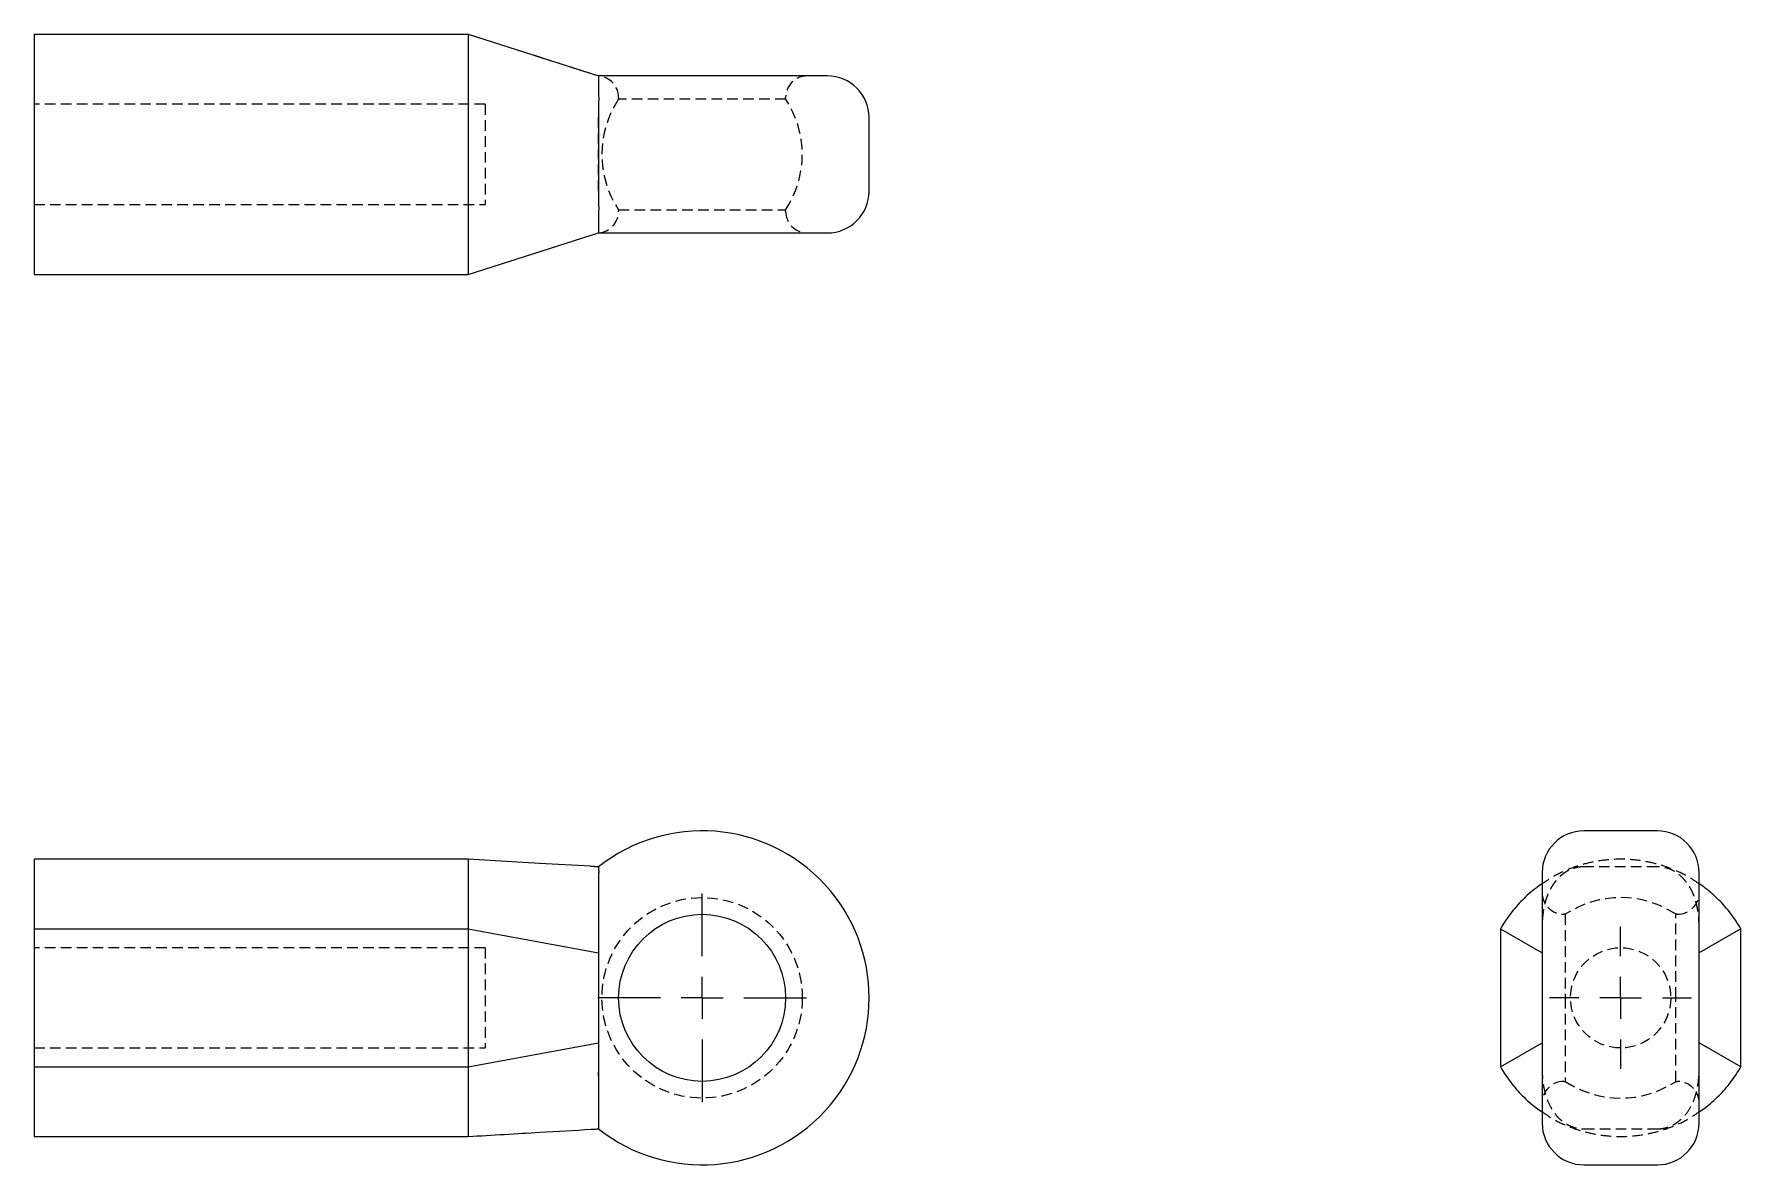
# Model space of a CAD drawing. Header units: millimetres. Extents: x 33 to 237, y 37 to 172.
import ezdxf

# ---------------------------------------------------------------- set-up
doc = ezdxf.new("R2010")
doc.units = ezdxf.units.MM
doc.linetypes.add('HIDDEN', pattern=[1.905, 1.27, -0.635])
doc.layers.add('10', color=7, linetype='Continuous')

# ---------------------------------------------------------------- blocks, each defined once
blk = doc.blocks.new('SW_CENTERMARKSYMBOL_0')
at = {"layer": '10', "color": 0}
for p, q in [((0, 5), (0, 12.49998)), ((0, 0), (0, 2.5)), ((-5, 0), (-12.49998, 0)), ((0, 0), (-2.5, 0)), ((0, 0), (0, -2.5)), ((0, 0), (2.5, 0)), ((5, 0), (12.49998, 0)), ((0, -5), (0, -12.49998))]:
    blk.add_line(p, q, dxfattribs=at)
blk = doc.blocks.new('SW_CENTERMARKSYMBOL_1')
at = {"layer": '10', "color": 0}
for p, q in [((0, 5), (0, 8.499988)), ((0, 0), (0, 2.5)), ((-5, 0), (-8.499988, 0)), ((0, 0), (-2.5, 0)), ((0, 0), (0, -2.5)), ((0, 0), (2.5, 0)), ((5, 0), (8.499988, 0)), ((0, -5), (0, -8.499988))]:
    blk.add_line(p, q, dxfattribs=at)

msp = doc.modelspace()

# ---------------------------------------------------------------- linework, layer by layer
at = {"color": 7, "linetype": 'Continuous', "lineweight": 25}
for p, q in [((33, 172.4), (85, 172.4)), ((33, 172.4), (33, 143.6)), ((85, 172.4), (100.6, 167.4)), ((128, 167.4), (100.6, 167.4)), ((100.6, 162.4), (100.6, 153.6)), ((133, 153.6), (133, 162.4)), ((85, 143.6), (100.6, 148.6)), ((100.6, 148.6), (128, 148.6)), ((33, 143.6), (85, 143.6)), ((227.4, 77), (218.6, 77)), ((85, 73.6), (33, 73.6)), ((33, 73.6), (33, 65.26)), ((213.6, 72), (213.6, 42)), ((232.4, 42), (232.4, 72)), ((100.6, 65.44), (100.6, 62.39)), ((33, 65.26), (85, 65.26)), ((33, 65.26), (33, 48.74)), ((85, 65.26), (100.6, 62.39)), ((85, 65.26), (85, 48.74)), ((208.6, 65.26), (213.6, 62.39)), ((208.6, 65.26), (208.6, 48.74)), ((237.4, 65.26), (232.4, 62.39)), ((237.4, 48.74), (237.4, 65.26)), ((100.6, 62.39), (100.6, 59.23)), ((100.6, 54.77), (100.6, 51.61)), ((85, 48.74), (100.6, 51.61)), ((208.6, 48.74), (213.6, 51.61)), ((237.4, 48.74), (232.4, 51.61)), ((33, 48.74), (85, 48.74)), ((33, 48.74), (33, 40.4)), ((99.74, 41.26), (100, 41.28)), ((100.35, 41.3), (100.6, 41.31)), ((100.6, 41.31), (100.6, 41.31)), ((33, 40.4), (85, 40.4)), ((218.6, 37), (227.4, 37))]:
    msp.add_line(p, q, dxfattribs=at)
at = {"color": 7, "linetype": 'HIDDEN', "lineweight": 18}
for p, q in [((93.92, 169.54), (92.85, 169.88)), ((92.85, 169.88), (100.6, 167.4)), ((100.6, 167.36), (100.61, 167.4)), ((87, 164), (33, 164)), ((87, 164), (87, 152)), ((103, 164.8), (103, 164.63)), ((123, 164.63), (103, 164.63)), ((123, 164.63), (123, 164.8)), ((100.6, 162.4), (100.6, 162.46)), ((33, 152), (87, 152)), ((103, 151.37), (123, 151.37)), ((103, 151.37), (103, 151.2)), ((123, 151.2), (123, 151.37)), ((227.4, 72.69), (218.6, 72.69)), ((216.37, 67), (216.2, 67)), ((216.37, 67), (216.37, 57)), ((229.63, 57), (229.63, 67)), ((229.8, 67), (229.63, 67)), ((87, 63), (33, 63)), ((87, 63), (87, 51)), ((216.37, 57), (216.37, 47)), ((229.63, 47), (229.63, 57)), ((33, 51), (87, 51)), ((100.6, 47.65), (100.61, 48.56)), ((216.2, 47), (216.37, 47)), ((229.63, 47), (229.8, 47)), ((100.6, 41.31), (100.59, 41.37))]:
    msp.add_line(p, q, dxfattribs=at)
at = {"color": 7, "linetype": 'Continuous', "lineweight": 25, "flags": 128}
msp.add_lwpolyline([(99.62, 72.75), (93.53, 73.1), (85, 73.6)], dxfattribs=at)
at = {"color": 7, "linetype": 'HIDDEN', "lineweight": 18, "flags": 128}
msp.add_lwpolyline([(99.62, 72.75), (100.11, 72.72), (100.6, 72.69)], dxfattribs=at)
at = {"color": 7, "linetype": 'HIDDEN', "lineweight": 18}
for centre, radius in [((113, 57), 12), ((223, 57), 6)]:
    msp.add_circle(centre, radius, dxfattribs=at)
at = {"color": 7, "linetype": 'Continuous', "lineweight": 25}
msp.add_circle((113, 57), 10, dxfattribs=at)
at = {"color": 7, "linetype": 'HIDDEN', "lineweight": 18}
for centre, radius, start, end in [((100.4, 164.8), 2.6, 0, 85.6174), ((125.6, 164.8), 2.6, 90, 180), ((113, 158), 12, 146.4427, 213.5573), ((113, 158), 12, 326.4427, 33.5573), ((100.4, 151.2), 2.6, 274.3984, 0), ((125.6, 151.2), 2.6, 180, 270), ((216.2, 69.6), 2.6, 180, 270), ((229.8, 69.6), 2.6, 270, 0), ((223, 57), 12, 56.4427, 123.5573), ((216.2, 44.4), 2.6, 90, 180), ((223, 57), 12, 236.4427, 303.5573), ((229.8, 44.4), 2.6, 0, 90)]:
    msp.add_arc(centre, radius, start, end, dxfattribs=at)
at = {"color": 7, "linetype": 'Continuous', "lineweight": 25}
for centre, radius, start, end in [((128, 162.4), 5, 0, 90), ((128, 153.6), 5, 270, 0), ((113, 57), 20, 231.6751, 128.3161), ((218.6, 72), 5, 90, 180), ((227.4, 72), 5, 0, 90), ((218.6, 42), 5, 180, 270), ((227.4, 42), 5, 270, 0)]:
    msp.add_arc(centre, radius, start, end, dxfattribs=at)
for points, knots in [([(85, 172.4), (85, 171.87), (85, 171.26), (85, 170.1), (85, 169.54), (85, 168.56), (85, 167.84), (85, 166.76), (85, 165.8), (85, 164.9), (85, 164.25), (85, 163.5), (85, 162.92), (85, 161.8), (85, 158.8), (85, 155.67), (85, 152.69), (85, 151.36), (85, 150.02), (85, 149.33), (85, 148.48), (85, 147.11), (85, 145.96), (85, 144.74), (85, 144.13), (85, 143.6)], [0, 0, 0, 0, 0.09136, 0.09136, 0.151915, 0.160565, 0.203819, 0.229771, 0.273024, 0.298976, 0.316278, 0.333579, 0.368182, 0.368182, 0.434091, 0.631818, 0.631818, 0.701024, 0.752928, 0.761578, 0.770229, 0.839435, 0.90864, 0.90864, 1, 1, 1, 1]), ([(100.6, 167.4), (100.6, 167.4), (100.6, 167.4), (100.6, 167.38), (100.6, 167.36), (100.6, 167.32), (100.6, 167.27), (100.6, 167.2), (100.6, 167.12), (100.6, 167.03), (100.6, 166.92), (100.6, 166.8), (100.6, 166.66), (100.6, 166.5), (100.6, 166.32), (100.6, 166.1), (100.6, 165.85), (100.6, 165.58), (100.6, 165.29), (100.61, 164.98), (100.61, 164.66), (100.61, 164.31), (100.6, 163.95), (100.6, 163.58), (100.6, 163.2), (100.6, 162.81), (100.6, 162.54), (100.6, 162.41)], [0, 0, 0, 0, 0.039604, 0.079033, 0.11829, 0.157373, 0.196283, 0.235019, 0.273582, 0.311971, 0.350187, 0.388234, 0.426114, 0.463834, 0.501403, 0.545584, 0.589056, 0.631852, 0.674024, 0.715637, 0.756773, 0.79753, 0.838021, 0.878374, 0.918723, 0.959216, 1, 1, 1, 1]), ([(100.6, 153.6), (100.6, 153.53), (100.6, 153.39), (100.6, 153.18), (100.6, 152.98), (100.6, 152.78), (100.6, 152.58), (100.6, 152.38), (100.6, 152.18), (100.6, 151.99), (100.61, 151.8), (100.61, 151.62), (100.61, 151.44), (100.61, 151.26), (100.6, 151.09), (100.6, 150.93), (100.6, 150.76), (100.6, 150.61), (100.6, 150.46), (100.6, 150.31), (100.6, 150.17), (100.6, 150.04), (100.6, 149.91), (100.6, 149.79), (100.6, 149.59), (100.6, 149.35), (100.6, 149.1), (100.6, 148.91), (100.6, 148.76), (100.6, 148.67), (100.6, 148.61), (100.6, 148.6), (100.6, 148.6)], [0, 0, 0, 0, 0.021272, 0.042453, 0.063566, 0.084631, 0.105671, 0.126704, 0.147753, 0.168836, 0.189972, 0.211179, 0.232476, 0.253876, 0.275396, 0.297049, 0.318848, 0.340804, 0.362926, 0.385225, 0.407707, 0.430378, 0.453246, 0.476313, 0.499583, 0.568841, 0.638814, 0.709537, 0.781022, 0.853267, 0.926263, 1, 1, 1, 1]), ([(85, 73.6), (85, 73.6), (85, 73.65), (85, 73.48), (85, 73.08), (85, 72.37), (85, 71.41), (85, 70.19), (85, 68.74), (85, 67.11), (85, 65.87), (85, 65.26)], [0, 0, 0, 0, 0.000346, 0.125303, 0.25026, 0.375217, 0.500173, 0.62513, 0.750087, 0.875043, 1, 1, 1, 1]), ([(100.6, 72.69), (100.44, 72.7), (100.12, 72.71), (99.79, 72.73), (99.63, 72.75)], [0, 0, 0, 0, 0.502296, 1, 1, 1, 1]), ([(100.6, 72.69), (100.6, 72.69), (100.6, 72.69), (100.6, 72.67), (100.6, 72.65), (100.6, 72.61), (100.6, 72.56), (100.6, 72.5), (100.6, 72.44), (100.6, 72.36), (100.61, 72.27), (100.61, 72.17), (100.61, 72.07), (100.61, 71.95), (100.6, 71.83), (100.6, 71.7), (100.6, 71.56), (100.6, 71.41), (100.6, 71.25), (100.6, 71.09), (100.6, 70.92), (100.6, 70.74), (100.6, 70.56), (100.6, 70.37), (100.6, 70.05), (100.6, 69.57), (100.6, 68.93), (100.6, 68.26), (100.6, 67.58), (100.6, 66.88), (100.6, 66.16), (100.6, 65.68), (100.6, 65.44)], [0, 0, 0, 0, 0.021272, 0.042453, 0.063566, 0.084631, 0.105671, 0.126704, 0.147753, 0.168836, 0.189972, 0.211179, 0.232476, 0.253876, 0.275396, 0.297049, 0.318848, 0.340804, 0.362926, 0.385225, 0.407707, 0.430378, 0.453246, 0.476313, 0.499583, 0.568841, 0.638814, 0.709537, 0.781022, 0.853267, 0.926263, 1, 1, 1, 1]), ([(213.6, 70.64), (213.35, 70.48), (212.5, 69.93), (211.21, 68.74), (209.75, 67.11), (208.98, 65.88), (208.6, 65.26)], [0, 0, 0, 0, 0.11849, 0.412327, 0.706163, 1, 1, 1, 1]), ([(237.4, 65.26), (237.02, 65.88), (236.25, 67.11), (234.79, 68.74), (233.5, 69.93), (232.65, 70.48), (232.4, 70.64)], [0, 0, 0, 0, 0.293837, 0.587673, 0.88151, 1, 1, 1, 1]), ([(100.6, 59.23), (100.6, 58.98), (100.6, 58.48), (100.6, 57.74), (100.6, 56.88), (100.6, 55.89), (100.6, 55.15), (100.6, 54.77)], [0, 0, 0, 0, 0.167143, 0.333425, 0.5, 0.74968, 1, 1, 1, 1]), ([(85, 48.74), (85, 47.82), (85, 46.95), (85, 45.54), (85, 44.83), (85, 44.05), (85, 43.56), (85, 43.1), (85, 42.47), (85, 42.08), (85, 41.8), (85, 41.48), (85, 41.22), (85, 40.61), (85, 40.4), (85, 40.4), (85, 40.4)], [0.4999966, 0.4999966, 0.4999966, 0.4999966, 0.5913562, 0.5913562, 0.6605618, 0.6778632, 0.6951646, 0.7297674, 0.7470688, 0.798973, 0.8032983, 0.8076237, 0.8681785, 0.8681785, 0.9999966, 1, 1, 1, 1]), ([(100.6, 48.56), (100.6, 48.15), (100.59, 47.74), (100.6, 46.94), (100.6, 46.53), (100.6, 45.94), (100.6, 45.74), (100.6, 45.35), (100.6, 45.15), (100.6, 44.57), (100.6, 44.2), (100.6, 43.67), (100.6, 43.49), (100.6, 43.16), (100.6, 43), (100.6, 42.69), (100.6, 42.55), (100.6, 42.28), (100.6, 42.15), (100.6, 41.92), (100.6, 41.82), (100.6, 41.64), (100.59, 41.57), (100.59, 41.44), (100.59, 41.39), (100.6, 41.33), (100.6, 41.31), (100.6, 41.31)], [0, 0, 0, 0, 0.125, 0.125, 0.25, 0.25, 0.3125, 0.3125, 0.375, 0.375, 0.5, 0.5, 0.5625, 0.5625, 0.625, 0.625, 0.6875, 0.6875, 0.75, 0.75, 0.8125, 0.8125, 0.875, 0.875, 0.9375, 0.9375, 1, 1, 1, 1]), ([(208.6, 48.74), (208.98, 48.12), (209.75, 46.89), (211.21, 45.26), (212.5, 44.07), (213.35, 43.52), (213.6, 43.36)], [0, 0, 0, 0, 0.293837, 0.587673, 0.88151, 1, 1, 1, 1]), ([(232.4, 43.36), (232.65, 43.52), (233.5, 44.07), (234.79, 45.26), (236.25, 46.89), (237.02, 48.12), (237.4, 48.74)], [0, 0, 0, 0, 0.11849, 0.412327, 0.706163, 1, 1, 1, 1]), ([(85, 40.4), (87.86, 40.57), (92.78, 40.85), (97.69, 41.14), (99.73, 41.26)], [0, 0, 0, 0, 0.583332, 1, 1, 1, 1]), ([(99.72, 41.26), (99.89, 41.27), (100.18, 41.29), (100.47, 41.3), (100.6, 41.31)], [0, 0, 0, 0, 0.565487, 1, 1, 1, 1])]:
    msp.add_open_spline(points, degree=3, knots=knots, dxfattribs=at)
at = {"color": 7, "linetype": 'HIDDEN', "lineweight": 18}
for points, knots in [([(100.6, 153.6), (100.6, 155.07), (100.6, 156.53), (100.6, 158), (100.6, 159.47), (100.6, 160.93), (100.6, 162.4)], [0, 0, 0, 0, 0.00439999, 0.00439999, 0.00439999, 0.00879998, 0.00879998, 0.00879998, 0.00879998]), ([(232.4, 70.64), (232.05, 70.89), (231.1, 71.56), (229.38, 72.37), (227.32, 73.08), (225.18, 73.5), (223, 73.65), (220.82, 73.5), (218.68, 73.08), (216.62, 72.37), (214.9, 71.56), (213.95, 70.89), (213.6, 70.64)], [0, 0, 0, 0, 0.06491, 0.173682, 0.282455, 0.391227, 0.5, 0.608773, 0.717545, 0.826318, 0.93509, 1, 1, 1, 1]), ([(218.6, 72.69), (218.53, 72.69), (218.39, 72.69), (218.18, 72.67), (217.98, 72.65), (217.78, 72.61), (217.58, 72.56), (217.38, 72.5), (217.18, 72.44), (216.99, 72.36), (216.8, 72.27), (216.62, 72.17), (216.44, 72.07), (216.26, 71.95), (216.09, 71.83), (215.93, 71.7), (215.76, 71.56), (215.61, 71.41), (215.46, 71.25), (215.31, 71.09), (215.17, 70.92), (215.04, 70.74), (214.91, 70.56), (214.79, 70.37), (214.59, 70.05), (214.35, 69.57), (214.1, 68.93), (213.91, 68.26), (213.76, 67.58), (213.67, 66.88), (213.61, 66.16), (213.6, 65.68), (213.6, 65.44)], [0, 0, 0, 0, 0.021272, 0.042453, 0.063566, 0.084631, 0.105671, 0.126704, 0.147753, 0.168836, 0.189972, 0.211179, 0.232476, 0.253876, 0.275396, 0.297049, 0.318848, 0.340804, 0.362926, 0.385225, 0.407707, 0.430378, 0.453246, 0.476313, 0.499583, 0.568841, 0.638814, 0.709537, 0.781022, 0.853267, 0.926263, 1, 1, 1, 1]), ([(232.4, 65.45), (232.4, 65.58), (232.4, 65.83), (232.38, 66.22), (232.36, 66.6), (232.32, 66.98), (232.27, 67.36), (232.2, 67.73), (232.12, 68.1), (232.03, 68.47), (231.92, 68.83), (231.8, 69.18), (231.66, 69.52), (231.5, 69.86), (231.32, 70.2), (231.1, 70.55), (230.85, 70.89), (230.58, 71.21), (230.29, 71.51), (229.98, 71.78), (229.66, 72.01), (229.31, 72.22), (228.95, 72.39), (228.58, 72.52), (228.2, 72.62), (227.81, 72.68), (227.54, 72.69), (227.41, 72.69)], [0, 0, 0, 0, 0.039604, 0.079033, 0.11829, 0.157373, 0.196283, 0.235019, 0.273582, 0.311971, 0.350187, 0.388234, 0.426114, 0.463834, 0.501403, 0.545584, 0.589056, 0.631852, 0.674024, 0.715637, 0.756773, 0.79753, 0.838021, 0.878374, 0.918723, 0.959216, 1, 1, 1, 1]), ([(232.39, 57), (232.39, 57.25), (232.39, 57.74), (232.4, 58.48), (232.4, 58.98), (232.4, 59.23)], [0, 0, 0, 0, 0.333151, 0.665714, 1, 1, 1, 1]), ([(232.4, 54.77), (232.4, 55.02), (232.4, 55.52), (232.39, 56.26), (232.39, 56.75), (232.39, 57)], [0, 0, 0, 0, 0.334286, 0.666849, 1, 1, 1, 1]), ([(213.6, 48.56), (213.6, 48.15), (213.62, 47.74), (213.69, 46.94), (213.74, 46.53), (213.87, 45.94), (213.91, 45.74), (214.02, 45.35), (214.08, 45.15), (214.29, 44.57), (214.46, 44.2), (214.76, 43.67), (214.87, 43.49), (215.11, 43.16), (215.23, 43), (215.5, 42.69), (215.65, 42.55), (215.95, 42.28), (216.12, 42.15), (216.46, 41.92), (216.63, 41.82), (217, 41.64), (217.19, 41.57), (217.58, 41.44), (217.78, 41.39), (218.19, 41.33), (218.39, 41.31), (218.6, 41.31)], [0, 0, 0, 0, 0.125, 0.125, 0.25, 0.25, 0.3125, 0.3125, 0.375, 0.375, 0.5, 0.5, 0.5625, 0.5625, 0.625, 0.625, 0.6875, 0.6875, 0.75, 0.75, 0.8125, 0.8125, 0.875, 0.875, 0.9375, 0.9375, 1, 1, 1, 1]), ([(227.4, 41.31), (227.61, 41.31), (227.81, 41.33), (228.21, 41.39), (228.41, 41.44), (228.8, 41.56), (228.99, 41.64), (229.36, 41.82), (229.53, 41.92), (229.87, 42.15), (230.03, 42.28), (230.34, 42.55), (230.49, 42.69), (230.9, 43.14), (231.13, 43.49), (231.54, 44.19), (231.71, 44.56), (231.98, 45.33), (232.09, 45.73), (232.25, 46.53), (232.31, 46.93), (232.37, 47.54), (232.38, 47.74), (232.4, 48.15), (232.4, 48.35), (232.4, 48.56)], [0, 0, 0, 0, 0.0625, 0.0625, 0.125, 0.125, 0.1875, 0.1875, 0.25, 0.25, 0.3125, 0.3125, 0.375, 0.375, 0.5, 0.5, 0.625, 0.625, 0.75, 0.75, 0.875, 0.875, 0.9375, 0.9375, 1, 1, 1, 1]), ([(213.6, 43.36), (213.95, 43.11), (214.9, 42.44), (216.62, 41.63), (218.68, 40.92), (220.82, 40.5), (223, 40.35), (225.18, 40.5), (227.32, 40.92), (229.38, 41.63), (231.1, 42.44), (232.05, 43.11), (232.4, 43.36)], [0, 0, 0, 0, 0.06491, 0.173682, 0.282455, 0.391227, 0.5, 0.608773, 0.717545, 0.826318, 0.93509, 1, 1, 1, 1]), ([(218.6, 41.31), (220.07, 41.31), (221.53, 41.31), (223, 41.31), (224.47, 41.31), (225.93, 41.31), (227.4, 41.31)], [0, 0, 0, 0, 0.00439999, 0.00439999, 0.00439999, 0.00879998, 0.00879998, 0.00879998, 0.00879998])]:
    msp.add_open_spline(points, degree=3, knots=knots, dxfattribs=at)
at = {"color": 7, "linetype": 'Continuous', "lineweight": 25}
msp.add_open_spline([(100.6, 51.61), (100.6, 50.59), (100.6, 49.58), (100.6, 48.56)], degree=3, dxfattribs=at)

# ---------------------------------------------------------------- block references
at = {"layer": '10'}
for name, p in [('SW_CENTERMARKSYMBOL_0', (113, 57)), ('SW_CENTERMARKSYMBOL_1', (223, 57))]:
    msp.add_blockref(name, p, dxfattribs=at)

doc.saveas('drawing.dxf')
